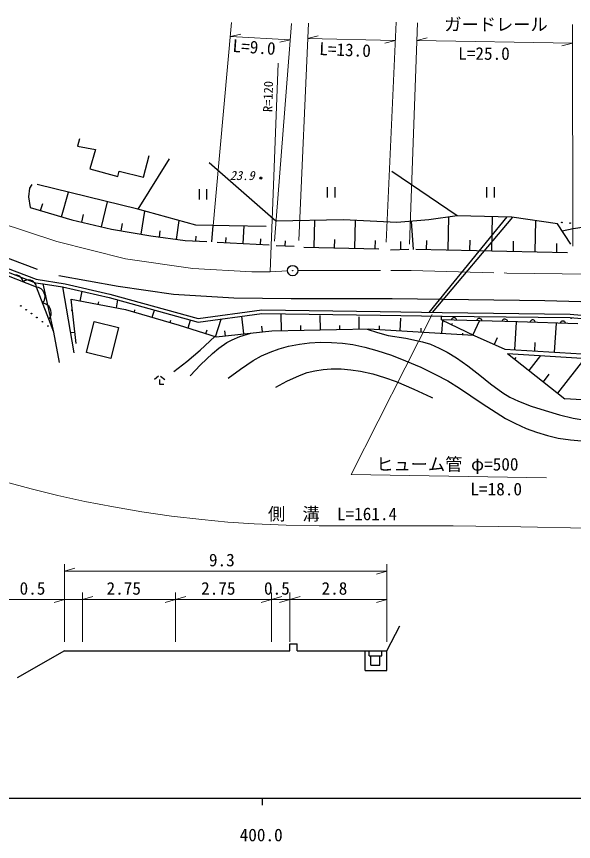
# Model space of a CAD drawing. Units: millimetres, scale not verified. Extents: x 40000 to 680000, y 20000 to 380000.
# Drawn here: x 432362 to 513137, y 198715 to 318243 of the extents above; entities that cross this region are included whole.
import ezdxf
from ezdxf.enums import TextEntityAlignment as Align

# ---------------------------------------------------------------- set-up
doc = ezdxf.new("R2010")
doc.units = ezdxf.units.MM
doc.header["$LTSCALE"] = 1000
doc.linetypes.add('CHAIN', pattern=[18.5, 12, -1.5, 3.5, -1.5])
for name, color, linetype, lineweight in [('M-BGD', 7, 'Continuous', 25), ('M-BMK', 2, 'CHAIN', 13), ('M-BMK-SRVR', 3, 'Continuous', 25), ('M-STR-HTXT', 7, 'Continuous', 13), ('M-STR-STRC', 7, 'Continuous', 25), ('M-TTL-BAND', 7, 'Continuous', 25)]:
    doc.layers.add(name, color=color, linetype=linetype, lineweight=lineweight)
doc.styles.add('ＭＳ ゴシック', font='')
doc.styles.get('ＭＳ ゴシック').set_extended_font_data('MS Gothic')

msp = doc.modelspace()

# ---------------------------------------------------------------- linework, layer by layer
at = {"layer": 'M-BGD'}
for p, q in [((441477, 300510), (441232, 299467)), ((441232, 299467), (443808, 298976)), ((443808, 298976), (443011, 296154)), ((454484, 297626), (449944, 290325)), ((450803, 294988), (451600, 298117)), ((469992, 288603), (460310, 297038)), ((443011, 296154), (447060, 295049)), ((447060, 295049), (447244, 295847)), ((447244, 295847), (450803, 294988)), ((496258, 289370), (486768, 295792)), ((434238, 293393), (434115, 292105)), ((434606, 293884), (434238, 293393)), ((449944, 290325), (435342, 293884)), ((458835, 293220), (458835, 291720)), ((459975, 291720), (459975, 293220)), ((477432, 293508), (477432, 292008)), ((478572, 292008), (478572, 293508)), ((500535, 293508), (500535, 292008)), ((501675, 292008), (501675, 293508)), ((434115, 292105), (434360, 290571)), ((438870, 289236), (439915, 292769)), ((434360, 290571), (440373, 288792)), ((435863, 290126), (436164, 291142)), ((444698, 287779), (445545, 291397)), ((441815, 288454), (442070, 289547)), ((458393, 288027), (449944, 290325)), ((450419, 286706), (450993, 290040)), ((496258, 289370), (492136, 288794)), ((504215, 289178), (496258, 289370)), ((440373, 288792), (446140, 287442)), ((447566, 287196), (447750, 288264)), ((455573, 285954), (455945, 288693)), ((479770, 288794), (469992, 288603)), ((475525, 284809), (475605, 288713)), ((487535, 288411), (479770, 288794)), ((481429, 284688), (481512, 288708)), ((492136, 288794), (487535, 288411)), ((489932, 284499), (489637, 288586)), ((503467, 289196), (492174, 275370)), ((492666, 275362), (504314, 289163)), ((494981, 284424), (495080, 289205)), ((501269, 284293), (501373, 289246)), ((510829, 288219), (504215, 289178)), ((507558, 284162), (507652, 288680)), ((512746, 285247), (510829, 288219)), ((446140, 287442), (451845, 286460)), ((453088, 286291), (453213, 287211)), ((463186, 287932), (458393, 288027)), ((460711, 285601), (460901, 287980)), ((468554, 287836), (463186, 287932)), ((465251, 285356), (465375, 287896)), ((451845, 286460), (456815, 285785)), ((456815, 285785), (459944, 285663)), ((458379, 285724), (458407, 286415)), ((462735, 285479), (462771, 286218)), ((467766, 285233), (467804, 286018)), ((471319, 285023), (471351, 285728)), ((478477, 284749), (478502, 285955)), ((484382, 284628), (484406, 285808)), ((491836, 284490), (491863, 285776)), ((498125, 284359), (498156, 285848)), ((504413, 284227), (504444, 285699)), ((461478, 285540), (469024, 285172)), ((470000, 285085), (472638, 284962)), ((474049, 284839), (484908, 284594)), ((486583, 284446), (489267, 284523)), ((488092, 284461), (488080, 285659)), ((490264, 284523), (512274, 284063)), ((510702, 284096), (510728, 285335)), ((435263, 279020), (425692, 282762)), ((427055, 282770), (435104, 279678)), ((427236, 283236), (435234, 280164)), ((432482, 280751), (432244, 280802)), ((432706, 280664), (432482, 280751)), ((432915, 280539), (432706, 280664)), ((433095, 280340), (432915, 280539)), ((433200, 280170), (433095, 280340)), ((433268, 280015), (433200, 280170)), ((433307, 279785), (433268, 280015)), ((433501, 279934), (433307, 279785)), ((433664, 280006), (433501, 279934)), ((433866, 280062), (433664, 280006)), ((434147, 280088), (433866, 280062)), ((434397, 280035), (434147, 280088)), ((434632, 279943), (434397, 280035)), ((434851, 279812), (434632, 279943)), ((435040, 279603), (434851, 279812)), ((435234, 280164), (439413, 279508)), ((435150, 279425), (435040, 279603)), ((435104, 279678), (436252, 279498)), ((435222, 279261), (435150, 279425)), ((435263, 279020), (435222, 279261)), ((435543, 278987), (435256, 279038)), ((437778, 272517), (435263, 279020)), ((435736, 278901), (435543, 278987)), ((435948, 278767), (435736, 278901)), ((436195, 278541), (435948, 278767)), ((436349, 278278), (436195, 278541)), ((436252, 279498), (439058, 279058)), ((437778, 272517), (436252, 279498)), ((439058, 279058), (440692, 269512)), ((439058, 279058), (445797, 277544)), ((439413, 279508), (445920, 278029)), ((436456, 277998), (436349, 278278)), ((436414, 277126), (436483, 277366)), ((436516, 277700), (436456, 277998)), ((436483, 277366), (436516, 277700)), ((441608, 277022), (441874, 278436)), ((445797, 277544), (458687, 273955)), ((445920, 278029), (458721, 274465)), ((436147, 276703), (436327, 276932)), ((436434, 276652), (436147, 276703)), ((436327, 276932), (436414, 277126)), ((436628, 276565), (436434, 276652)), ((436840, 276432), (436628, 276565)), ((437087, 276205), (436840, 276432)), ((437240, 275943), (437087, 276205)), ((441036, 270887), (440300, 277267)), ((440300, 277267), (448152, 275795)), ((444226, 276531), (444300, 276925)), ((446844, 276040), (447060, 277193)), ((437347, 275662), (437240, 275943)), ((437306, 274790), (437375, 275031)), ((437408, 275364), (437347, 275662)), ((437375, 275031), (437408, 275364)), ((440484, 275672), (440282, 275649)), ((448152, 275795), (455956, 273537)), ((449453, 275418), (449542, 275726)), ((452054, 274666), (452359, 275717)), ((458687, 273955), (467963, 275231)), ((458721, 274465), (467932, 275732)), ((467932, 275732), (485087, 275486)), ((467963, 275231), (485079, 274986)), ((470794, 272747), (470753, 275133)), ((476429, 272845), (476393, 274933)), ((485079, 274986), (494079, 274839)), ((485087, 275486), (494086, 275339)), ((494086, 275339), (512668, 275124)), ((512668, 275124), (533493, 273366)), ((437039, 274367), (437219, 274597)), ((437219, 274597), (437306, 274790)), ((442515, 269554), (443644, 274069)), ((443644, 274069), (447177, 273186)), ((454656, 273913), (454749, 274236)), ((457244, 273123), (457608, 274256)), ((461207, 271851), (462031, 274415)), ((465346, 272271), (465060, 274832)), ((482063, 272943), (482032, 274734)), ((488008, 272699), (488115, 274518)), ((493974, 274311), (493972, 274840)), ((493974, 274311), (498735, 272004)), ((505017, 274017), (493974, 274311)), ((494056, 272342), (494167, 274218)), ((494079, 274839), (512644, 274624)), ((495449, 274368), (495415, 274273)), ((495499, 274447), (495449, 274368)), ((495582, 274524), (495499, 274447)), ((495512, 273599), (495603, 273796)), ((495663, 274570), (495582, 274524)), ((495760, 274600), (495663, 274570)), ((495888, 274596), (495760, 274600)), ((495983, 274562), (495888, 274596)), ((496061, 274512), (495983, 274562)), ((496139, 274429), (496061, 274512)), ((496185, 274348), (496139, 274429)), ((496214, 274251), (496185, 274348)), ((498588, 272176), (499497, 274142)), ((499130, 274270), (499096, 274175)), ((499181, 274348), (499130, 274270)), ((499263, 274426), (499181, 274348)), ((499344, 274472), (499263, 274426)), ((499441, 274502), (499344, 274472)), ((499569, 274498), (499441, 274502)), ((499664, 274464), (499569, 274498)), ((499742, 274413), (499664, 274464)), ((499820, 274331), (499742, 274413)), ((499866, 274250), (499820, 274331)), ((499896, 274153), (499866, 274250)), ((502811, 274172), (502777, 274076)), ((502862, 274250), (502811, 274172)), ((502944, 274328), (502862, 274250)), ((503025, 274374), (502944, 274328)), ((503122, 274403), (503025, 274374)), ((503250, 274400), (503122, 274403)), ((503345, 274365), (503250, 274400)), ((503424, 274315), (503345, 274365)), ((503501, 274233), (503424, 274315)), ((503547, 274152), (503501, 274233)), ((503577, 274055), (503547, 274152)), ((504639, 269953), (504887, 273977)), ((513778, 273704), (505017, 274017)), ((506843, 274048), (506808, 273953)), ((506894, 274126), (506843, 274048)), ((506977, 274203), (506894, 274126)), ((507058, 274248), (506977, 274203)), ((507156, 274277), (507058, 274248)), ((507283, 274272), (507156, 274277)), ((507378, 274237), (507283, 274272)), ((507456, 274186), (507378, 274237)), ((507534, 274103), (507456, 274186)), ((507579, 274021), (507534, 274103)), ((507607, 273924), (507579, 274021)), ((510392, 269599), (510650, 273800)), ((511223, 273891), (511188, 273796)), ((511274, 273969), (511223, 273891)), ((511357, 274046), (511274, 273969)), ((511439, 274092), (511357, 274046)), ((511536, 274120), (511439, 274092)), ((511664, 274116), (511536, 274120)), ((511759, 274080), (511664, 274116)), ((511837, 274029), (511759, 274080)), ((511914, 273947), (511837, 274029)), ((511959, 273865), (511914, 273947)), ((511988, 273768), (511959, 273865)), ((512644, 274624), (533430, 272869)), ((447177, 273186), (446049, 268671)), ((455956, 273537), (461306, 271819)), ((459820, 272296), (460003, 272866)), ((461306, 271819), (469386, 272722)), ((462653, 271970), (462569, 272717)), ((468039, 272572), (467951, 273361)), ((469386, 272722), (483472, 272968)), ((473612, 272796), (473600, 273467)), ((479246, 272894), (479236, 273476)), ((483472, 272968), (498592, 272074)), ((484984, 272878), (485015, 273402)), ((491032, 272521), (491065, 273088)), ((438576, 268099), (437778, 272517)), ((440852, 272482), (440273, 272415)), ((497080, 272163), (497091, 272351)), ((498735, 272004), (503201, 270041)), ((501663, 270753), (502118, 271736)), ((507516, 269776), (507591, 271010)), ((446049, 268671), (442515, 269554)), ((503201, 270041), (517582, 269158)), ((503588, 269436), (525429, 268062)), ((503588, 269436), (511883, 262859)), ((506699, 266970), (508414, 269133)), ((504625, 268614), (504797, 268831)), ((510846, 263682), (514847, 268728)), ((452960, 266151), (452360, 265671)), ((453110, 265671), (453110, 264951)), ((453260, 266151), (453860, 265671)), ((508772, 265326), (509630, 266407)), ((453110, 264951), (453710, 264951)), ((525380, 262025), (511883, 262859)), ((486046, 226316), (487963, 229956)), ((472011, 226316), (472011, 227369)), ((472011, 227369), (473085, 227369)), ((473085, 226316), (473085, 227369)), ((439325, 226316), (432440, 222410)), ((439325, 226316), (472011, 226316)), ((473085, 226316), (486046, 226316)), ((482901, 223510), (482901, 226316)), ((483514, 225596), (483514, 226316)), ((485355, 225596), (485355, 226316)), ((486046, 223510), (486046, 226316)), ((483514, 225596), (485355, 225596)), ((483760, 224247), (483760, 225596)), ((485048, 224247), (485048, 225596)), ((483760, 224247), (485048, 224247)), ((482901, 223510), (486046, 223510))]:
    msp.add_line(p, q, dxfattribs=at)
for points in [[(511500, 287179), (513064, 287529), (514713, 287785), (516131, 287903)], [(483200, 272963), (484717, 272440), (486237, 272031), (488805, 271635), (491243, 271132), (492387, 270755), (493679, 270208), (494826, 269621), (496189, 268791), (497823, 267629), (499543, 266271), (501115, 265006), (502897, 263719), (503918, 263104), (505138, 262505), (507012, 261796), (509011, 261157), (511124, 260538), (513080, 260071), (514857, 259776)], [(455195, 266787), (457087, 268265), (459011, 269903), (461108, 271883)], [(457526, 266173), (459041, 267766), (460778, 269425), (461709, 270194), (462865, 270988), (463656, 271414), (464762, 271870), (466359, 272384)], [(463077, 265844), (464857, 267165), (466689, 268386), (467906, 269065), (469128, 269621), (470448, 270092), (471806, 270462), (473391, 270769), (474828, 270946), (476433, 271041), (478036, 271030), (479632, 270913), (481125, 270701), (482891, 270331), (484631, 269859), (486723, 269165), (488758, 268377), (490974, 267428), (493138, 266388), (494892, 265434), (496592, 264388), (499912, 262156), (503294, 260020), (504622, 259312), (506264, 258563), (507765, 257997), (509349, 257520), (510908, 257172), (512688, 256895), (515292, 256651)], [(469979, 264540), (471579, 265401), (473394, 266246), (474517, 266646), (475624, 266926), (476811, 267113), (478016, 267201), (479433, 267191), (480846, 267074), (482262, 266860), (484022, 266468), (485746, 265958), (487396, 265363), (489974, 264272), (492517, 263084), (492679, 263007)]]:
    msp.add_lwpolyline(points, dxfattribs=at)
for centre, radius in [((467791, 294838), 150), ((467791, 294838), 90), ((467791, 294838), 30), ((511444, 288416), 50), ((512643, 288320), 50), ((433001, 276312), 50), ((433768, 275756), 50), ((434535, 275200), 50), ((435302, 274644), 50), ((436116, 274021), 50), ((512812, 274516), 50), ((436931, 273398), 50)]:
    msp.add_circle(centre, radius, dxfattribs=at)
at = {"layer": 'M-BMK'}
for p, q in [((428068, 289001), (438193, 285644)), ((438193, 285644), (448162, 283152)), ((448162, 283152), (457940, 281714)), ((457940, 281714), (466472, 281234)), ((466472, 281234), (469156, 281234)), ((469156, 281234), (471662, 281383)), ((473160, 281429), (489587, 281454)), ((489587, 281454), (503487, 281071)), ((503487, 281071), (517206, 280903))]:
    msp.add_line(p, q, dxfattribs=at)
at = {"layer": 'M-BMK-SRVR'}
for radius in [750, 30]:
    msp.add_circle((472410, 281428), radius, dxfattribs=at)
at = {"layer": 'M-STR-HTXT'}
for p, q in [((463563, 317363), (460726, 286304)), ((469775, 285691), (472229, 317210)), ((474683, 317287), (473303, 285767)), ((487414, 317440), (485957, 285537)), ((490496, 317333), (489346, 285277)), ((513041, 284983), (512966, 317103)), ((463379, 315344), (464899, 315684)), ((463379, 315344), (472048, 314885)), ((472048, 314885), (470528, 314545)), ((474586, 315065), (476095, 315452)), ((474586, 315065), (487293, 314784)), ((487293, 314784), (485784, 314397)), ((490404, 314774), (491911, 315169)), ((490404, 314774), (512972, 314393)), ((512972, 314393), (511465, 313999)), ((469156, 281234), (470319, 311459)), ((492651, 275063), (480917, 251902)), ((480917, 251902), (509212, 251403)), ((439325, 227638), (439325, 238884)), ((439325, 237884), (440825, 238304)), ((439325, 237884), (486046, 237884)), ((486046, 237884), (484546, 237464)), ((486046, 238884), (486046, 227638)), ((441925, 234773), (441925, 227638)), ((455422, 234773), (455422, 227638)), ((469349, 234773), (469349, 227638)), ((471987, 234773), (471987, 227638)), ((431132, 233773), (441925, 233773)), ((439325, 233773), (437825, 233353)), ((441925, 233773), (443425, 234193)), ((441925, 233773), (455422, 233773)), ((455422, 233773), (453922, 233353)), ((455422, 233773), (456922, 234193)), ((455422, 233773), (469349, 233773)), ((469349, 233773), (467849, 233353)), ((469349, 233773), (470849, 234193)), ((469349, 233773), (471987, 233773)), ((471987, 233773), (470487, 233353)), ((471987, 233773), (473487, 234193)), ((471987, 233773), (486046, 233773)), ((486046, 233773), (484546, 233353))]:
    msp.add_line(p, q, dxfattribs=at)
msp.add_lwpolyline([(430721, 250833), (434493, 249797), (438377, 248841), (442286, 247985), (446412, 247189), (450557, 246493), (454849, 245874), (459219, 245350), (463002, 244992), (466852, 244732), (471447, 244546), (476246, 244455), (486050, 244452), (495699, 244432), (505496, 244286), (515104, 244135)], dxfattribs=at)
at = {"layer": 'M-STR-STRC'}
for p, q in [((427163, 284698), (435369, 281630)), ((438503, 280706), (447092, 279173)), ((447092, 279173), (455144, 278022)), ((455144, 278022), (463887, 277486)), ((463887, 277486), (472172, 277400)), ((472172, 277400), (486819, 277400)), ((486819, 277400), (508976, 277093)), ((508976, 277093), (516951, 276863))]:
    msp.add_line(p, q, dxfattribs=at)
at = {"layer": 'M-TTL-BAND'}
for p, q in [((40000, 205000), (579000, 205000)), ((468000, 205000), (468000, 204000))]:
    msp.add_line(p, q, dxfattribs=at)

# ---------------------------------------------------------------- texts
at = {"layer": 'M-BGD', "style": 'ＭＳ ゴシック', "oblique": 15}
msp.add_text('23.9', height=1320, dxfattribs=at).set_placement((463281, 294148), align=Align.BOTTOM_LEFT)
at = {"layer": 'M-STR-HTXT', "style": 'ＭＳ ゴシック'}
for s, p in [('ガードレール', (494400, 315633)), ('L=25.0', (496413, 311415)), ('ヒューム管 φ=500', (484526, 251906)), ('L=18.0', (498186, 248311)), ('側\u3000溝\u3000L=161.4', (468829, 244716)), ('9.3', (460269, 238033)), ('0.5', (432812, 233922)), ('2.75', (445423, 233922)), ('2.75', (459135, 233922)), ('0.5', (468251, 233922)), ('2.8', (476600, 233922))]:
    msp.add_text(s, height=1833, dxfattribs=at).set_placement(p, align=Align.BOTTOM_LEFT)
for s, height, rotation, p in [('L=9.0', 1833, 355.9, (463603, 312566)), ('L=13.0', 1833, 357.7, (476216, 312115)), ('R=120', 1320, 88.3, (469835, 304377))]:
    msp.add_text(s, height=height, rotation=rotation, dxfattribs=at).set_placement(p, align=Align.BOTTOM_LEFT)
at = {"layer": 'M-TTL-BAND', "style": 'ＭＳ ゴシック'}
msp.add_text('400.0', height=1833, dxfattribs=at).set_placement((467844, 198195), align=Align.BOTTOM_CENTER)

doc.saveas('drawing.dxf')
